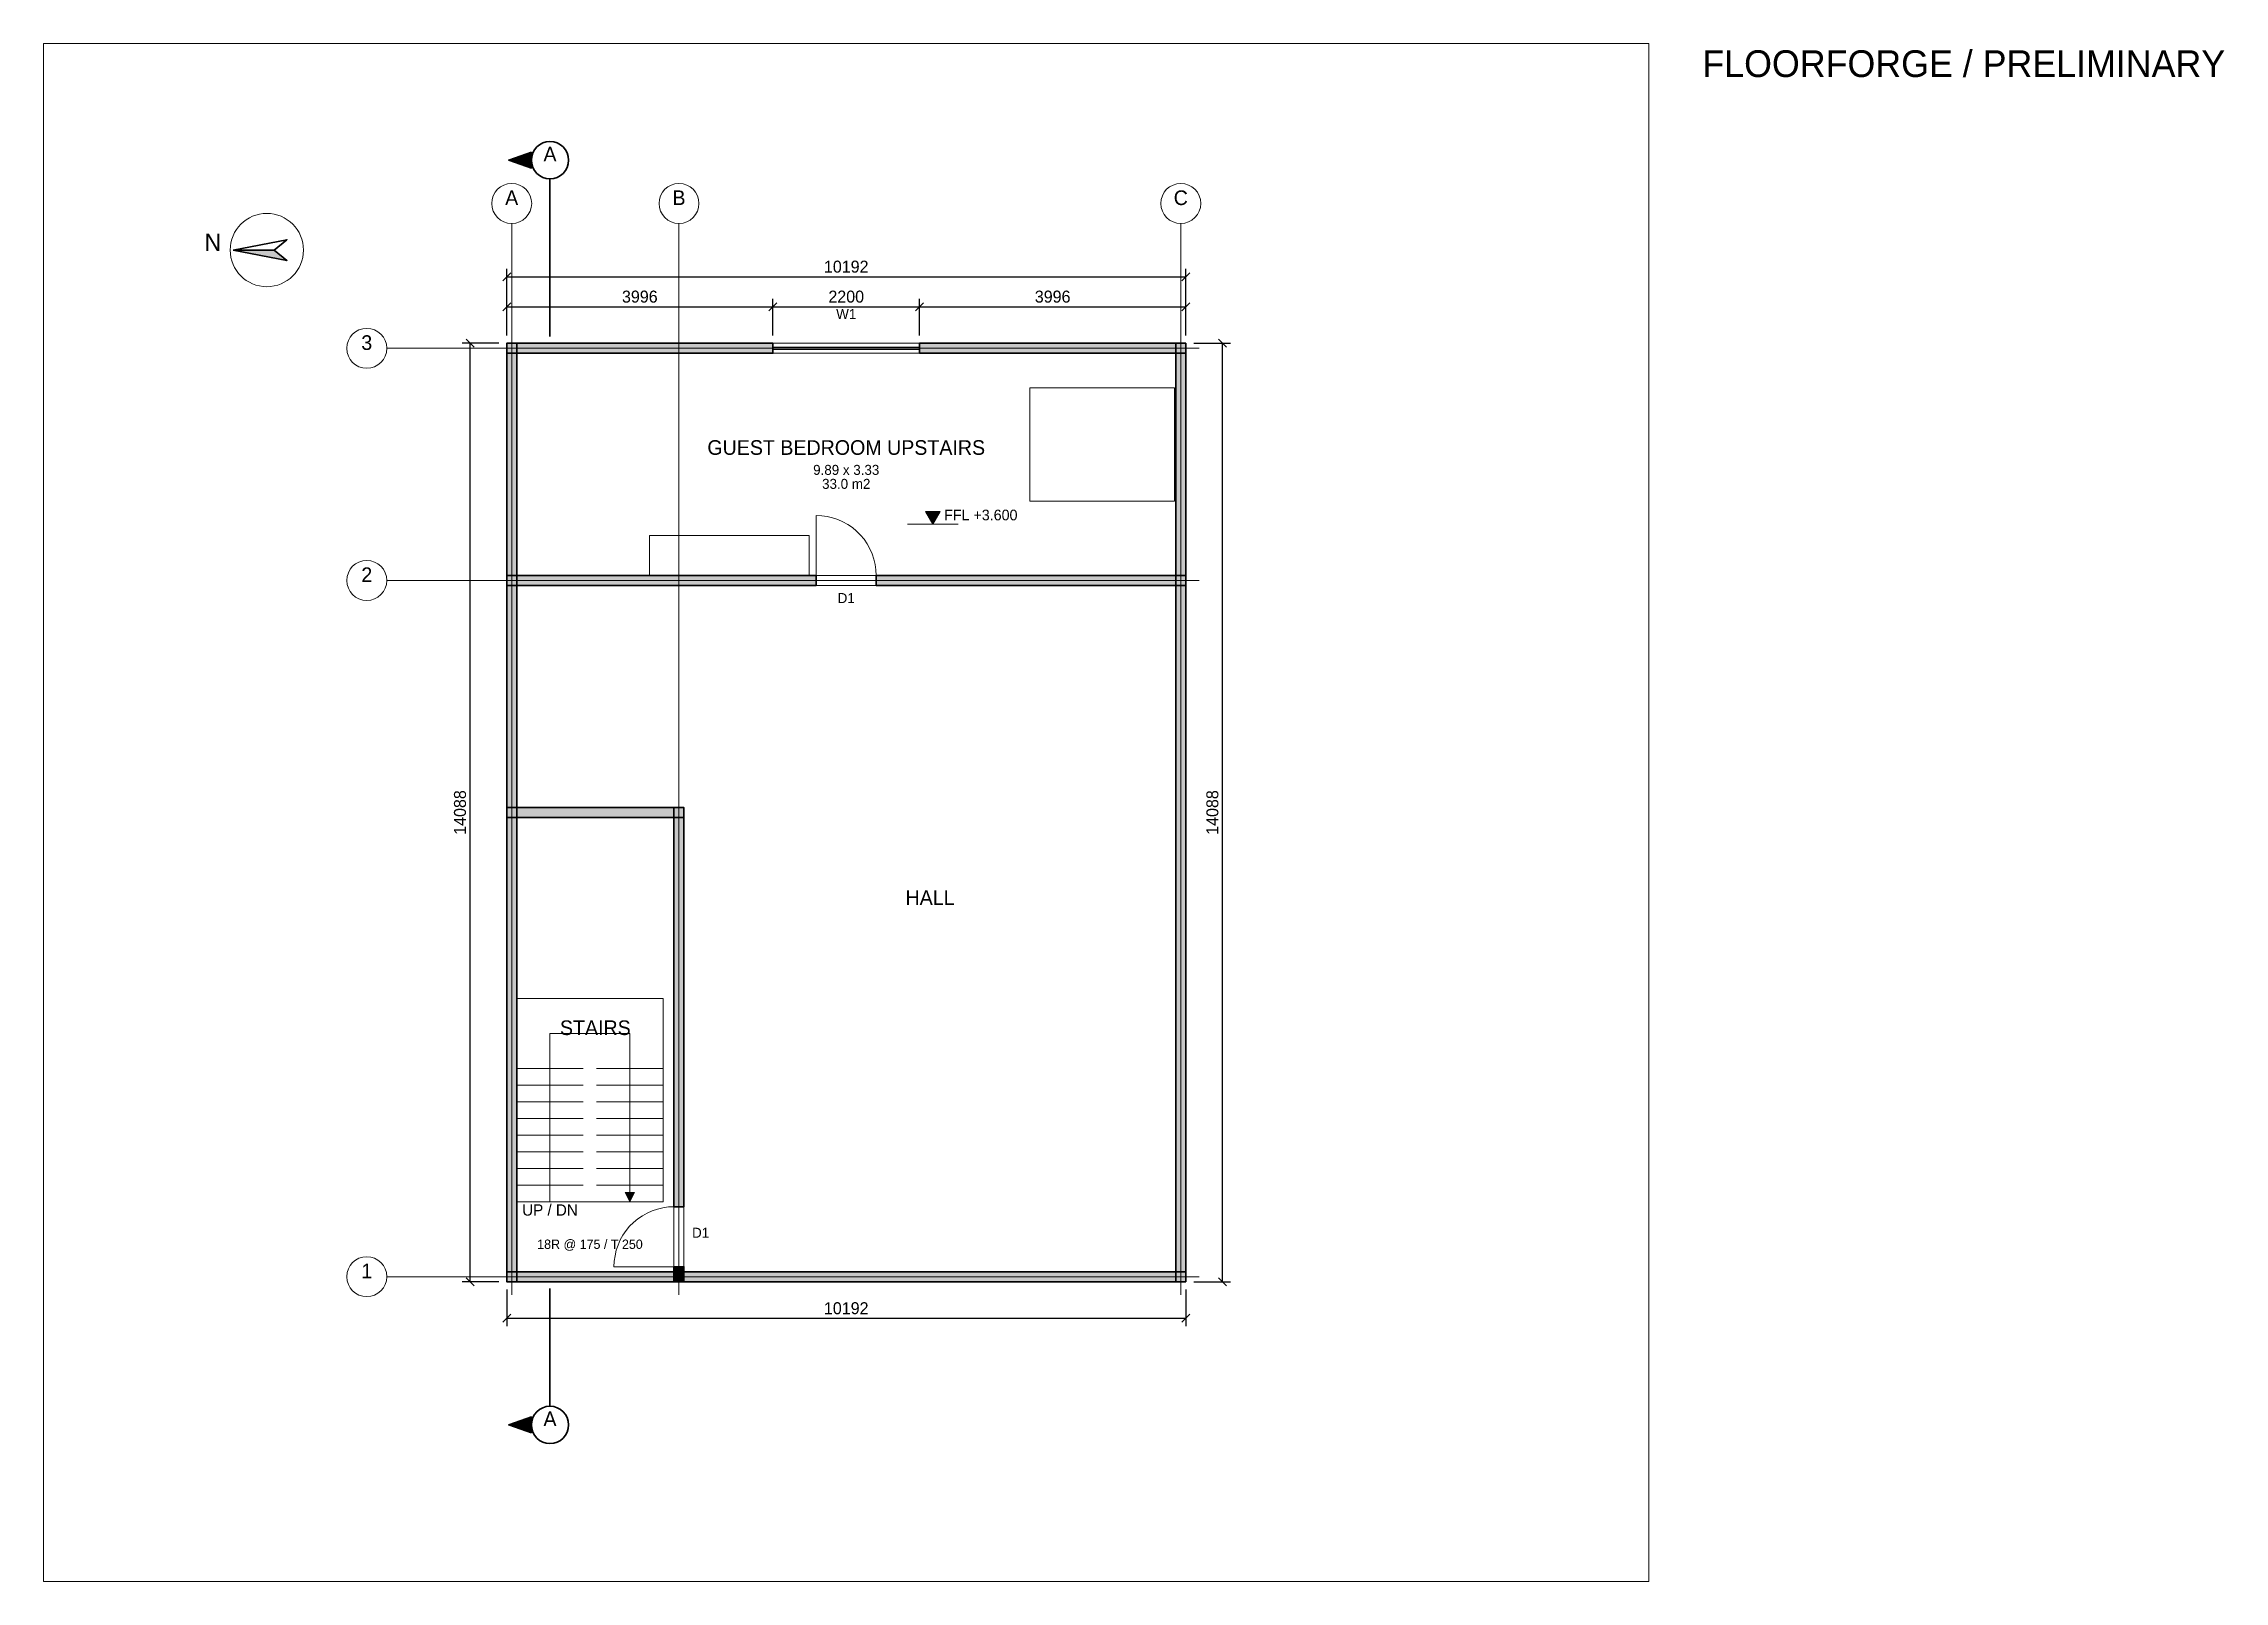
# Paper-space layout 'FLOOR-1' of a CAD drawing. Header units: millimetres. Extents: x 20 to 346, y 30 to 260.
# The model-space entities are those that its viewports show. They can reach past a viewport. Long polylines and large blocks are cut down to what shows.
import ezdxf
from ezdxf.enums import TextEntityAlignment as Align

# ---------------------------------------------------------------- set-up
doc = ezdxf.new("R2010")
doc.units = ezdxf.units.MM
for name, color, linetype, lineweight in [('A-ANNO', 7, 'Continuous', 18), ('A-DIMS', 7, 'Continuous', 13), ('A-DOOR', 3, 'Continuous', 18), ('A-FLOR', 8, 'Continuous', 13), ('A-FURN', 8, 'Continuous', 13), ('A-GRID', 8, 'Continuous', 13), ('A-LEVL', 7, 'Continuous', 13), ('A-SECT', 1, 'Continuous', 35), ('A-STAIR', 7, 'Continuous', 18), ('A-TAGS', 1, 'Continuous', 13), ('A-WALL', 7, 'Continuous', 35), ('A-WIND', 4, 'Continuous', 18)]:
    doc.layers.add(name, color=color, linetype=linetype, lineweight=lineweight)
doc.dimstyles.new('FF-ARCH', dxfattribs={"dimtxt": 180, "dimasz": 90, "dimexe": 120, "dimexo": 120, "dimgap": 60, "dimtad": 1, "dimdec": 0, "dimtsz": 60, "dimcen": 2.5, "dimazin": 3, "dimtfac": 1, "dimtmove": 0, "dimatfit": 3})

msp = doc.modelspace()

# ---------------------------------------------------------------- hatches: boundary and pattern name
at = {"layer": 'A-LEVL'}
msp.add_hatch(color=7, dxfattribs=at).paths.add_polyline_path([(28478, 11560.8), (28698, 11560.8), (28588, 11370.8)])
at = {"layer": 'A-SECT'}
for points in [[(22562, 16958), (22222, 16838), (22562, 16718)], [(22562, -2270), (22222, -2150), (22562, -2030)]]:
    msp.add_hatch(color=7, dxfattribs=at).paths.add_polyline_path(points)
at = {"layer": 'A-STAIR'}
msp.add_hatch(color=7, dxfattribs=at).paths.add_polyline_path([(23972, 1340), (24112, 1340), (24042, 1200)])
at = {"layer": 'A-WALL'}
for points in [[(18086, 15488), (18894.5, 15334), (18702, 15488)], [(22192, 14013), (22192, 14088), (22342, 14088), (22342, 10528.5), (22342, 10453.5), (22192, 10453.5), (22192, 14013)], [(22267, 13938), (22192, 13938), (22192, 14088), (26188, 14088), (26188, 13938), (22267, 13938)], [(32384, 14088), (32384, 13938), (28388, 13938), (28388, 14088), (32309, 14088), (32384, 14088)], [(32234, 14013), (32234, 14088), (32384, 14088), (32384, 10528.5), (32384, 10453.5), (32234, 10453.5), (32234, 14013)], [(22192, 10528.5), (22192, 10603.5), (22342, 10603.5), (22342, 7044), (22342, 6969), (22192, 6969), (22192, 10528.5)], [(22267, 10453.5), (22192, 10453.5), (22192, 10603.5), (26838, 10603.5), (26838, 10453.5), (22267, 10453.5)], [(32384, 10603.5), (32384, 10453.5), (27738, 10453.5), (27738, 10603.5), (32309, 10603.5), (32384, 10603.5)], [(32234, 10528.5), (32234, 10603.5), (32384, 10603.5), (32384, 75), (32384, 0), (32234, 0), (32234, 10528.5)], [(22192, 7044), (22192, 7119), (22342, 7119), (22342, 75), (22342, 0), (22192, 0), (22192, 7044)], [(24777.5, 7119), (24852.5, 7119), (24852.5, 6969), (22267, 6969), (22192, 6969), (22192, 7119), (24777.5, 7119)], [(24702.5, 7119), (24852.5, 7119), (24852.5, 1125), (24702.5, 1125), (24702.5, 7044), (24702.5, 7119)], [(24777.5, 150), (24852.5, 150), (24852.5, 0), (22267, 0), (22192, 0), (22192, 150), (24777.5, 150)], [(24852.5, 75), (24852.5, 0), (24702.5, 0), (24702.5, 225), (24852.5, 225), (24852.5, 75)], [(32309, 150), (32384, 150), (32384, 0), (24777.5, 0), (24702.5, 0), (24702.5, 150), (32309, 150)]]:
    msp.add_hatch(color=7, dxfattribs=at).paths.add_polyline_path(points)

# ---------------------------------------------------------------- linework, layer by layer
at = {"layer": 'A-ANNO'}
msp.add_circle((18592, 15488), 550, dxfattribs=at)
at = {"layer": 'A-DOOR'}
for p, q in [((26838, 10603.5), (26838, 11503.5)), ((24702.5, 225), (23802.5, 225))]:
    msp.add_line(p, q, dxfattribs=at)
for points in [[(27738, 10603.5), (27734.2, 10686.5), (27722.7, 10768.9), (27703.6, 10849.8), (27677.2, 10928.6), (27643.6, 11004.7), (27603.2, 11077.3), (27556.2, 11145.9), (27503.1, 11209.8), (27444.3, 11268.6), (27380.4, 11321.7), (27311.8, 11368.7), (27239.2, 11409.1), (27163.1, 11442.7), (27084.3, 11469.1), (27003.4, 11488.2), (26921, 11499.7), (26838, 11503.5)], [(24702.5, 1125), (24619.5, 1121.2), (24537.1, 1109.7), (24456.2, 1090.6), (24377.4, 1064.2), (24301.3, 1030.6), (24228.7, 990.2), (24160.1, 943.2), (24096.2, 890.1), (24037.4, 831.3), (23984.3, 767.4), (23937.3, 698.8), (23896.9, 626.2), (23863.3, 550.1), (23836.9, 471.3), (23817.8, 390.4), (23806.3, 308), (23802.5, 225)]]:
    msp.add_lwpolyline(points, dxfattribs=at)
at = {"layer": 'A-FLOR'}
for points in [[(24702.5, 0), (22342, 0), (22267, 0), (22192, 0), (22192, 150), (22192, 6969), (22192, 7044), (22192, 7119), (22192, 10453.5), (22192, 10528.5), (22192, 10603.5), (22192, 13938), (22192, 14013), (22192, 14088), (22342, 14088), (32234, 14088), (32309, 14088), (32384, 14088), (32384, 13938), (32384, 10603.5), (32384, 10528.5), (32384, 10453.5), (32384, 150), (32384, 75), (32384, 0), (32234, 0), (24852.5, 0), (24777.5, 0), (24702.5, 0)], [(22342, 13938), (32234, 13938), (32234, 10603.5), (22342, 10603.5)], [(24852.5, 7119), (22342, 7119), (22342, 10453.5), (32234, 10453.5), (32234, 150), (24852.5, 150)], [(24702.5, 150), (22342, 150), (22342, 6969), (24702.5, 6969)], [(24542, 4250), (22342, 4250), (22342, 1200), (24542, 1200), (24542, 4250)]]:
    msp.add_lwpolyline(points, close=True, dxfattribs=at)
at = {"layer": 'A-FURN'}
for points in [[(32214, 11718), (32214, 13418), (30044, 13418), (30044, 11718)], [(26734, 10603.5), (26734, 11203.5), (24334, 11203.5), (24334, 10603.5)]]:
    msp.add_lwpolyline(points, close=True, dxfattribs=at)
at = {"layer": 'A-GRID'}
for p, q in [((22267, -200), (22267, 15888)), ((24778, -200), (24778, 15888)), ((32309, -200), (32309, 15888)), ((20392, 14013), (32584, 14013)), ((20392, 10528), (32584, 10528)), ((20392, 75), (32584, 75))]:
    msp.add_line(p, q, dxfattribs=at)
for centre in [(22267, 16188), (24778, 16188), (32309, 16188), (20092, 14013), (20092, 10528), (20092, 75)]:
    msp.add_circle(centre, 300, dxfattribs=at)
at = {"layer": 'A-LEVL'}
msp.add_line((28208, 11370.8), (28968, 11370.8), dxfattribs=at)
msp.add_lwpolyline([(28478, 11560.8), (28698, 11560.8), (28588, 11370.8)], close=True, dxfattribs=at)
at = {"layer": 'A-SECT'}
for p, q in [((22842, 16258), (22842, 16558)), ((22842, 14188), (22842, 16258)), ((22842, -100), (22842, -1570)), ((22842, -1570), (22842, -1870))]:
    msp.add_line(p, q, dxfattribs=at)
for points in [[(22562, 16958), (22222, 16838), (22562, 16718)], [(22562, -2270), (22222, -2150), (22562, -2030)]]:
    msp.add_lwpolyline(points, close=True, dxfattribs=at)
for centre in [(22842, 16838), (22842, -2150)]:
    msp.add_circle(centre, 280, dxfattribs=at)
at = {"layer": 'A-STAIR'}
for p, q in [((22342, 3200), (23342, 3200)), ((22342, 2950), (23342, 2950)), ((23542, 3200), (24542, 3200)), ((23542, 2950), (24542, 2950)), ((22342, 2700), (23342, 2700)), ((23542, 2700), (24542, 2700)), ((22342, 2450), (23342, 2450)), ((23542, 2450), (24542, 2450)), ((22342, 2200), (23342, 2200)), ((23542, 2200), (24542, 2200)), ((22342, 1950), (23342, 1950)), ((22342, 1700), (23342, 1700)), ((23542, 1950), (24542, 1950)), ((23542, 1700), (24542, 1700)), ((22342, 1450), (23342, 1450)), ((23542, 1450), (24542, 1450)), ((22342, 1200), (23342, 1200)), ((23542, 1200), (24542, 1200))]:
    msp.add_line(p, q, dxfattribs=at)
msp.add_lwpolyline([(22842, 1200), (22842, 3725), (24042, 3725), (24042, 1200)], dxfattribs=at)
msp.add_lwpolyline([(23972, 1340), (24112, 1340), (24042, 1200)], close=True, dxfattribs=at)
at = {"layer": 'A-WALL'}
for points in [[(18086, 15488), (18894.5, 15642), (18702, 15488)], [(18086, 15488), (18894.5, 15334), (18702, 15488)], [(22192, 14013), (22192, 14088), (22342, 14088), (22342, 10528.5), (22342, 10453.5), (22192, 10453.5), (22192, 14013)], [(22267, 13938), (22192, 13938), (22192, 14088), (26188, 14088), (26188, 13938), (22267, 13938)], [(32384, 14088), (32384, 13938), (28388, 13938), (28388, 14088), (32309, 14088), (32384, 14088)], [(32234, 14013), (32234, 14088), (32384, 14088), (32384, 10528.5), (32384, 10453.5), (32234, 10453.5), (32234, 14013)], [(22192, 10528.5), (22192, 10603.5), (22342, 10603.5), (22342, 7044), (22342, 6969), (22192, 6969), (22192, 10528.5)], [(22267, 10453.5), (22192, 10453.5), (22192, 10603.5), (26838, 10603.5), (26838, 10453.5), (22267, 10453.5)], [(32384, 10603.5), (32384, 10453.5), (27738, 10453.5), (27738, 10603.5), (32309, 10603.5), (32384, 10603.5)], [(32234, 10528.5), (32234, 10603.5), (32384, 10603.5), (32384, 75), (32384, 0), (32234, 0), (32234, 10528.5)], [(22192, 7044), (22192, 7119), (22342, 7119), (22342, 75), (22342, 0), (22192, 0), (22192, 7044)], [(24777.5, 7119), (24852.5, 7119), (24852.5, 6969), (22267, 6969), (22192, 6969), (22192, 7119), (24777.5, 7119)], [(24702.5, 7119), (24852.5, 7119), (24852.5, 1125), (24702.5, 1125), (24702.5, 7044), (24702.5, 7119)], [(24777.5, 150), (24852.5, 150), (24852.5, 0), (22267, 0), (22192, 0), (22192, 150), (24777.5, 150)], [(24852.5, 75), (24852.5, 0), (24702.5, 0), (24702.5, 225), (24852.5, 225), (24852.5, 75)], [(32309, 150), (32384, 150), (32384, 0), (24777.5, 0), (24702.5, 0), (24702.5, 150), (32309, 150)]]:
    msp.add_lwpolyline(points, close=True, dxfattribs=at)
at = {"layer": 'A-WIND'}
for p, q in [((26188, 14088), (28388, 14088)), ((26188, 14088), (26188, 13938)), ((28388, 14088), (28388, 13938)), ((26188, 14031), (28388, 14031)), ((26188, 13995), (28388, 13995)), ((26188, 13938), (28388, 13938))]:
    msp.add_line(p, q, dxfattribs=at)

# ---------------------------------------------------------------- texts
at = {"layer": 'A-ANNO'}
for s, height, p in [('N', 260, (17782, 15398)), ('GUEST BEDROOM UPSTAIRS', 220, (27288, 12347.8)), ('9.89 x 3.33', 150, (27288, 12068.2)), ('33.0 m2', 150, (27288, 11858.2)), ('HALL', 220, (28545.8, 5590.1)), ('STAIRS', 220, (23522.2, 3636.5))]:
    msp.add_text(s, height=height, dxfattribs=at).set_placement(p, align=Align.BOTTOM_CENTER)
at = {"layer": 'A-GRID'}
for s, p in [('A', (22267, 16098)), ('B', (24778, 16098)), ('C', (32309, 16098)), ('3', (20092, 13923)), ('2', (20092, 10438)), ('1', (20092, -15))]:
    msp.add_text(s, height=220, dxfattribs=at).set_placement(p, align=Align.BOTTOM_CENTER)
at = {"layer": 'A-LEVL'}
msp.add_text('FFL +3.600', height=160, dxfattribs=at).set_placement((28758, 11430.8))
at = {"layer": 'A-SECT'}
for p in [(22842, 16753), (22842, -2235)]:
    msp.add_text('A', height=220, dxfattribs=at).set_placement(p, align=Align.BOTTOM_CENTER)
at = {"layer": 'A-STAIR'}
for s, height, p in [('UP / DN', 170, (22842, 940)), ('18R @ 175 / T 250', 140, (23442, 450))]:
    msp.add_text(s, height=height, dxfattribs=at).set_placement(p, align=Align.BOTTOM_CENTER)
at = {"layer": 'A-TAGS'}
for s, p in [('W1', (27288, 14408)), ('D1', (27288, 10143.5)), ('D1', (25102.5, 615))]:
    msp.add_text(s, height=150, dxfattribs=at).set_placement(p, align=Align.BOTTOM_CENTER)

# ---------------------------------------------------------------- dimensions: what is measured, and where the dimension line sits
at = {"layer": 'A-DIMS'}
for base, p1, p2 in [((22192, 15088), (22192, 14088), (32384, 14088)), ((22192, 14638), (22192, 14088), (26188, 14088)), ((26188, 14638), (26188, 14088), (28388, 14088)), ((28388, 14638), (28388, 14088), (32384, 14088)), ((22192, -550), (22192, 0), (32384, 0))]:
    msp.add_linear_dim(base=base, p1=p1, p2=p2, dimstyle='FF-ARCH', dxfattribs=at).render()
for base, p1, p2 in [((21642, 0), (22192, 0), (22192, 14088)), ((32934, 0), (32384, 0), (32384, 14088))]:
    msp.add_linear_dim(base=base, p1=p1, p2=p2, angle=90, dimstyle='FF-ARCH', dxfattribs=at).render()

psp = doc.layouts.new('FLOOR-1')

# ---------------------------------------------------------------- texts
psp.add_text('FLOORFORGE / PRELIMINARY', height=4).set_placement((268, 255))

# ---------------------------------------------------------------- viewports
at = {"layer": 'VIEWPORTS'}
psp.add_viewport(center=(140, 145), size=(240, 230), view_center_point=(27288, 7044), view_height=23088, dxfattribs=at)

doc.saveas('drawing.dxf')
